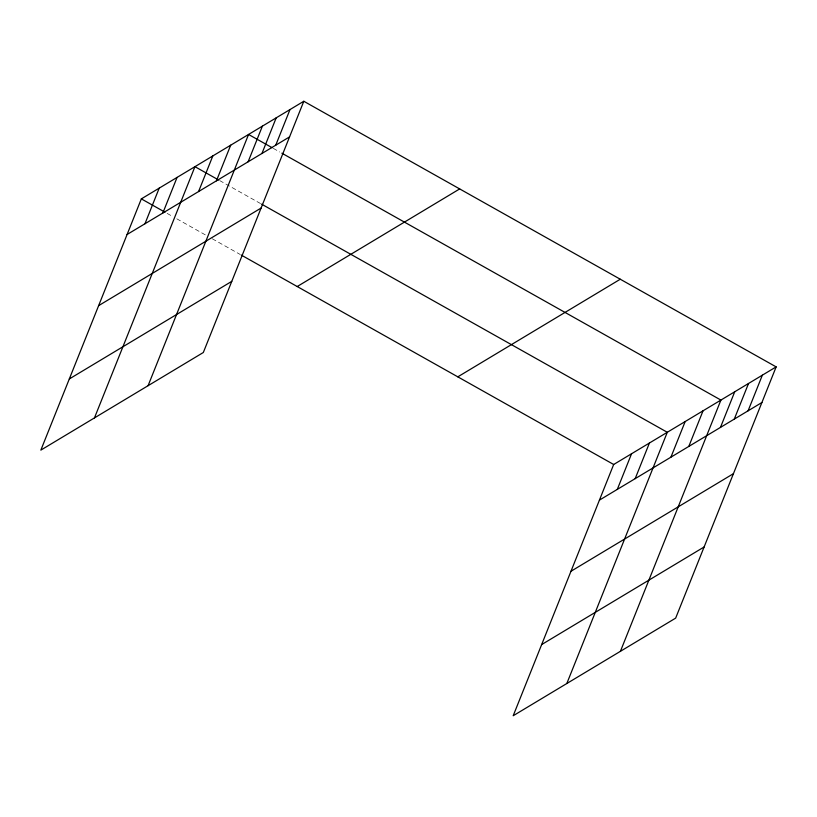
<?xml version="1.0" encoding="UTF-8"?>
<svg xmlns="http://www.w3.org/2000/svg" width="817" height="817" viewBox="0 0 817 817"><rect width="100%" height="100%" fill="white"/><g stroke="black" fill="none" stroke-linecap="round" stroke-linejoin="round"><path stroke-width="0.61" stroke-dasharray="4.08 3.06" d="M273.287 148.357L279.741 151.993M219.671 180.567L260.521 203.545M167.138 213.39L172.51 216.413M176.809 218.823L205.833 235.153M212.287 238.778L240.239 254.495"/><path stroke-width="1.23" d="M303.801 101.267L141.341 198.878L40.85 450.116L203.321 352.505L303.801 101.267L776.15 366.884L675.659 618.122L513.199 715.733L613.679 464.495L776.15 366.884M144.956 223.766L159.203 188.145M162.828 213.033L177.075 177.401M94.466 417.895L194.946 166.668L218.599 179.965M198.572 191.556L212.818 155.935M216.444 180.823L230.69 145.191M148.081 385.685L248.562 134.458L272.214 147.754M248.123 161.786L262.38 126.165M261.94 153.484L276.187 117.862M275.748 145.191L289.994 109.57M617.305 489.383L631.551 453.762M635.177 478.65L649.423 443.018M566.814 683.523L667.295 432.285L261.603 204.148M670.92 457.173L685.167 421.552M688.792 446.439L703.039 410.808M620.42 651.312L720.911 400.075L281.885 153.198M720.471 427.403L734.718 391.782M734.279 419.111L748.525 383.479M748.096 410.808L762.343 375.187M127.084 234.499L289.555 136.899M98.632 305.65L261.103 208.049M69.312 378.955L231.773 281.354M297.214 286.532L459.675 188.921M457.806 376.841L620.277 279.23M599.433 500.116L761.904 402.515M570.971 571.267L733.441 473.666M541.651 644.582L704.121 546.971M141.341 198.878L164.983 212.175M241.311 255.098L613.679 464.495"/></g></svg>
